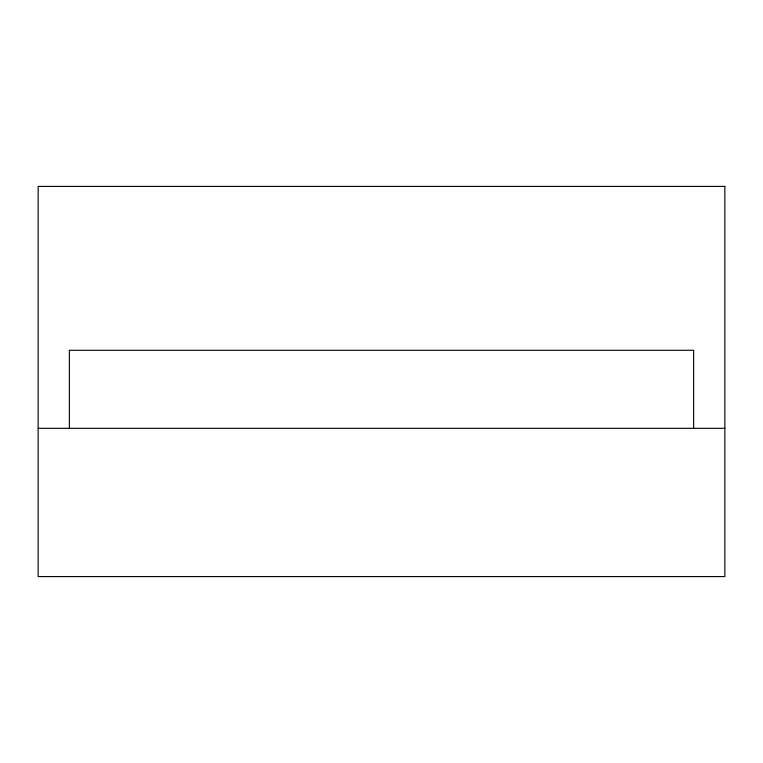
<?xml version="1.0" encoding="UTF-8"?>
<svg xmlns="http://www.w3.org/2000/svg" width="763" height="763" viewBox="0 0 763 763"><rect width="100%" height="100%" fill="white"/><g stroke="black" fill="none" stroke-linecap="round" stroke-linejoin="round"><path stroke-width="1.14" d="M38.15 428.32L724.85 428.32M693.634 428.32L693.634 350.284L69.366 350.284L69.366 428.32M724.85 186.41L38.15 186.41L38.15 576.59L724.85 576.59L724.85 186.41"/></g></svg>
